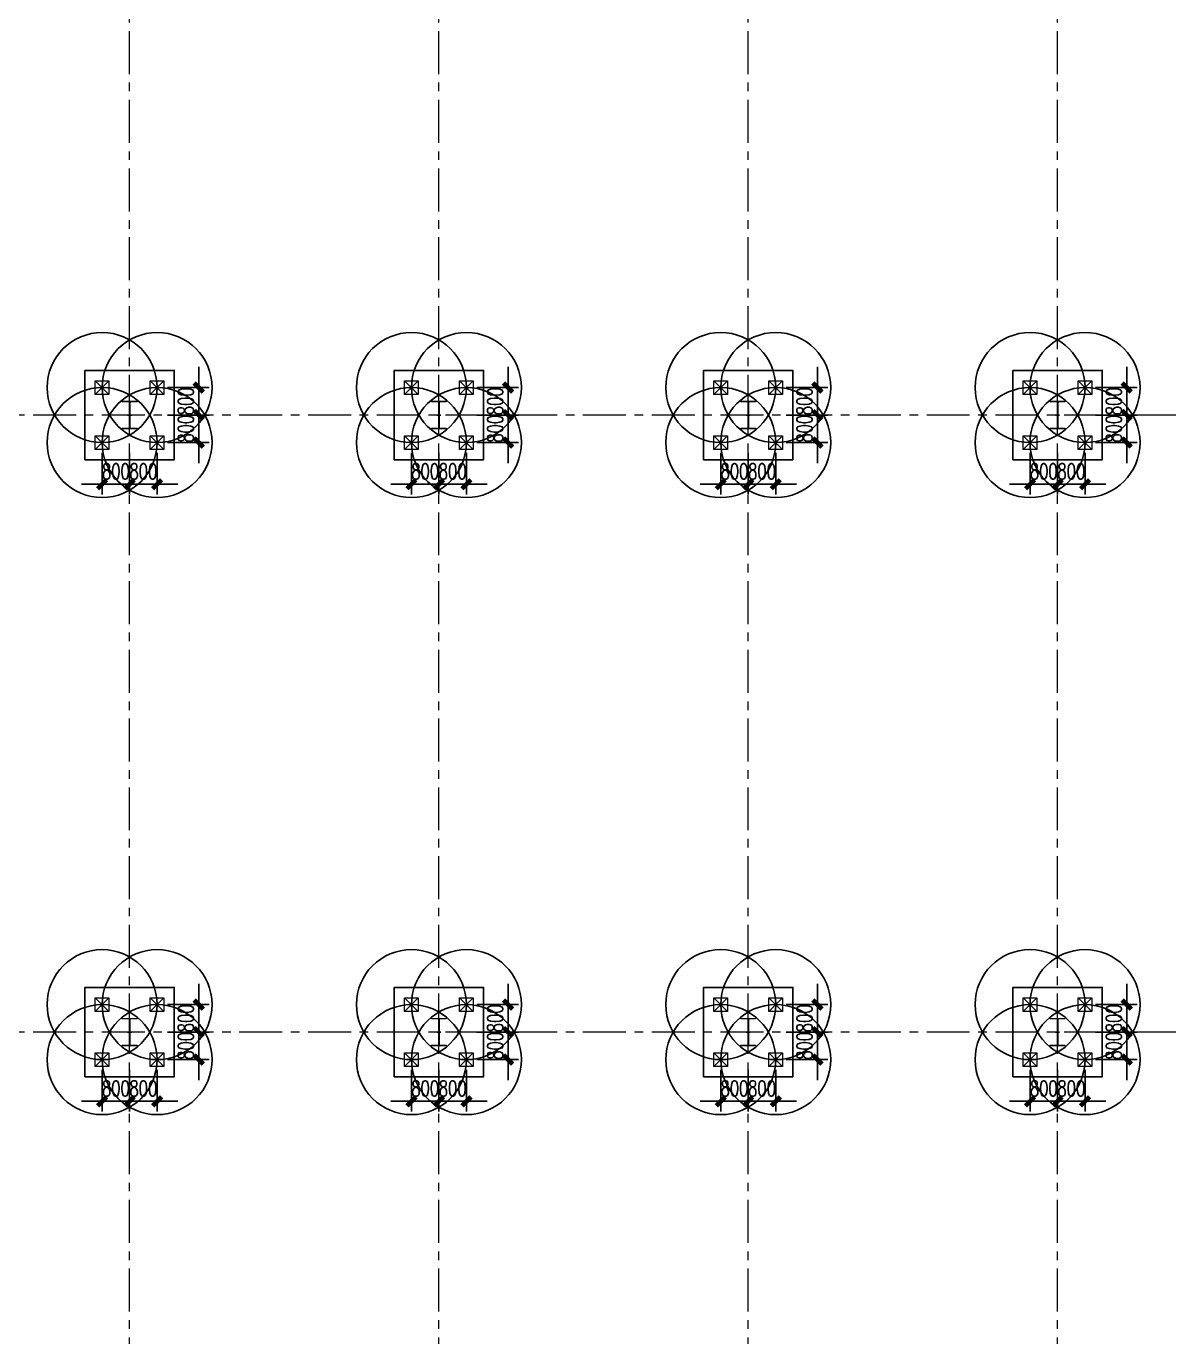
# Model space of a CAD drawing. Extents: x -1201378 to 2367219, y -619313 to 244905.
# Drawn here: x -803767 to -770463, y -246160 to -208038 of the extents above; entities that cross this region are included whole.
import ezdxf

# ---------------------------------------------------------------- set-up
doc = ezdxf.new("R2010")
doc.units = 0
doc.header["$LTSCALE"] = 1000
doc.linetypes.add('CENTER', pattern=[2, 1.25, -0.25, 0.25, -0.25])
doc.layers.get('0').update_dxf_attribs({"linetype": 'CONTINUOUS'})
doc.layers.get('Defpoints').update_dxf_attribs({"linetype": 'CONTINUOUS'})
for name, color, linetype in [('A-WINDOW', 140, 'CONTINUOUS'), ('S-DIMZ', 115, 'CONTINUOUS'), ('S-DOTE1', 140, 'CENTER'), ('S-HATCH1-W', 252, 'CONTINUOUS')]:
    doc.layers.add(name, color=color, linetype=linetype)
for name, color, linetype, lineweight in [('S-axis', 111, 'CONTINUOUS', 0), ('S-col', 2, 'CONTINUOUS', 0), ('S-dote', 5, 'CENTER', 0), ('S-zhuang', 1, 'CONTINUOUS', 0)]:
    doc.layers.add(name, color=color, linetype=linetype, lineweight=lineweight)
doc.styles.add('SS1', font='tj-romans1.shx', dxfattribs={"width": 0.7, "bigfont": 'tj-hztxt1.shx'})
doc.dimstyles.new('S-150-ARCHI', dxfattribs={"dimscale": 150, "dimtxt": 3, "dimasz": 2, "dimexe": 2, "dimexo": 2, "dimgap": 1, "dimtad": 1, "dimdec": 0, "dimzin": 0, "dimdsep": 46, "dimtxsty": 'SS1', "dimblk1": 'TT', "dimblk2": 'TT', "dimsah": 1, "dimcen": 1, "dimclrd": 256, "dimclre": 256, "dimclrt": 256, "dimadec": 0, "dimazin": 0, "dimtfac": 1, "dimtdec": 0, "dimtix": 1, "dimtmove": 2, "dimatfit": 0, "dimldrblk": 'TT', "dimfxl": 2, "dimtolj": 1, "dimtzin": 0, "dimarcsym": 0})

# ---------------------------------------------------------------- blocks, each defined once
blk = doc.blocks.new('w42343243')
at = {"layer": 'S-col'}
blk.add_lwpolyline([(-165069, 621020), (-164639, 621020), (-164639, 621002), (-164848, 621002), (-164848, 620238), (-164639, 620238), (-164639, 620220), (-165069, 620220), (-165069, 620238), (-164860, 620238), (-164860, 621002), (-165069, 621002)], close=True, dxfattribs=at)
blk = doc.blocks.new('42343')
at = {"layer": 'A-WINDOW'}
for p in [(-81000, -35800), (-72000, -35800), (-63000, -35800), (-54000, -35800), (-81000, -53750), (-72000, -53750), (-63000, -53750), (-54000, -53750)]:
    blk.add_blockref('w42343243', p, dxfattribs=at)
blk = doc.blocks.new('3#轴网')
at = {"layer": 'S-dote'}
for p, q in [((-200758.5, -363428.2), (-200758.5, -277944.2)), ((-191758.5, -363428.2), (-191758.5, -277944.2)), ((-182758.5, -363428.2), (-182758.5, -277944.2)), ((-173758.5, -363428.2), (-173758.5, -277944.2)), ((-78316.2, -319348.2), (-273210.6, -319348.2)), ((-78316.2, -337298.2), (-273210.6, -337298.2))]:
    blk.add_line(p, q, dxfattribs=at)
blk = doc.blocks.new('S-ZHUANG-400')
at = {"layer": 'S-zhuang'}
for p, q in [((200, -200), (-200, 200)), ((-200, -200), (200, 200))]:
    blk.add_line(p, q, dxfattribs=at)
blk.add_lwpolyline([(-200, 200), (200, 200), (200, -200), (-200, -200)], close=True, dxfattribs=at)
blk = doc.blocks.new('CT4')
at = {"layer": 'Defpoints'}
for centre in [(-100831, -168442), (-99231, -168442), (-100831, -170042), (-99231, -170042)]:
    blk.add_circle(centre, 1600, dxfattribs=at)
at = {"layer": 'S-DOTE1', "ltscale": 0.25}
for p, q in [((-99971, -169242), (-100091, -169242)), ((-100031, -169182), (-100031, -169302))]:
    blk.add_line(p, q, dxfattribs=at)
at = {"layer": 'S-HATCH1-W'}
blk.add_lwpolyline([(-101331, -170542), (-101331, -167942), (-98731, -167942), (-98731, -170542)], close=True, dxfattribs=at)
at = {"layer": 'S-zhuang', "rotation": 90.00000000000001}
for p in [(-100831, -168442), (-99231, -168442), (-100831, -170042), (-99231, -170042)]:
    blk.add_blockref('S-ZHUANG-400', p, dxfattribs=at)
blk = doc.blocks.new('TT')
blk.add_line((-0.97, 0), (0.97, 0))
at = {"const_width": 0.45}
blk.add_lwpolyline([(-0.44, -0.44), (0.44, 0.44)], dxfattribs=at)
blk = doc.blocks.new('*D610')
at = {"layer": 'Defpoints', "color": 0, "transparency": 16777216}
for p in [(-801558, -238098), (-800758, -238098), (-800758, -239311)]:
    blk.add_point(p, dxfattribs=at)
at = {"layer": 'S-DIMZ', "lineweight": -2, "transparency": 16777216}
for p, q in [((-801558, -238398), (-801558, -239611)), ((-800758, -238398), (-800758, -239611)), ((-801858, -239311), (-802158, -239311)), ((-801558, -239311), (-800758, -239311)), ((-800458, -239311), (-800158, -239311))]:
    blk.add_line(p, q, dxfattribs=at)
at = {"layer": 'S-DIMZ', "lineweight": -2, "transparency": 16777216, "xscale": 300, "yscale": 300, "zscale": 300}
blk.add_blockref('TT', (-801558, -239311), dxfattribs=at)
at = {"layer": 'S-DIMZ', "lineweight": -2, "transparency": 16777216, "xscale": 300, "yscale": 300, "zscale": 300, "rotation": 180}
blk.add_blockref('TT', (-800758, -239311), dxfattribs=at)
at = {"layer": 'S-DIMZ', "transparency": 16777216, "insert": (-801158, -238936), "char_height": 450, "attachment_point": 5, "style": 'SS1'}
blk.add_mtext('\\A1;800', dxfattribs=at)
blk = doc.blocks.new('*D611')
at = {"layer": 'Defpoints', "color": 0, "transparency": 16777216}
for p in [(-800758, -238098), (-799958, -238098), (-799958, -239311)]:
    blk.add_point(p, dxfattribs=at)
at = {"layer": 'S-DIMZ', "lineweight": -2, "transparency": 16777216}
for p, q in [((-800758, -238398), (-800758, -239611)), ((-799958, -238398), (-799958, -239611)), ((-801058, -239311), (-801358, -239311)), ((-800758, -239311), (-799958, -239311)), ((-799658, -239311), (-799358, -239311))]:
    blk.add_line(p, q, dxfattribs=at)
at = {"layer": 'S-DIMZ', "lineweight": -2, "transparency": 16777216, "xscale": 300, "yscale": 300, "zscale": 300}
blk.add_blockref('TT', (-800758, -239311), dxfattribs=at)
at = {"layer": 'S-DIMZ', "lineweight": -2, "transparency": 16777216, "xscale": 300, "yscale": 300, "zscale": 300, "rotation": 180}
blk.add_blockref('TT', (-799958, -239311), dxfattribs=at)
at = {"layer": 'S-DIMZ', "transparency": 16777216, "insert": (-800358, -238936), "char_height": 450, "attachment_point": 5, "style": 'SS1'}
blk.add_mtext('\\A1;800', dxfattribs=at)
blk = doc.blocks.new('*D612')
at = {"layer": 'Defpoints', "color": 0, "transparency": 16777216}
for p in [(-799958, -236498), (-799958, -237298), (-798746, -237298)]:
    blk.add_point(p, dxfattribs=at)
at = {"layer": 'S-DIMZ', "lineweight": -2, "transparency": 16777216}
for p, q in [((-798746, -236198), (-798746, -235898)), ((-799658, -236498), (-798446, -236498)), ((-798746, -236498), (-798746, -237298)), ((-799658, -237298), (-798446, -237298)), ((-798746, -237598), (-798746, -237898))]:
    blk.add_line(p, q, dxfattribs=at)
at = {"layer": 'S-DIMZ', "lineweight": -2, "transparency": 16777216, "xscale": 300, "yscale": 300, "zscale": 300}
for p, rotation in [((-798746, -236498), 270), ((-798746, -237298), 90)]:
    blk.add_blockref('TT', p, dxfattribs=dict(at, rotation=rotation))
at = {"layer": 'S-DIMZ', "transparency": 16777216, "insert": (-799121, -236898), "char_height": 450, "attachment_point": 5, "rotation": 90, "style": 'SS1'}
blk.add_mtext('\\A1;800', dxfattribs=at)
blk = doc.blocks.new('*D613')
at = {"layer": 'Defpoints', "color": 0, "transparency": 16777216}
for p in [(-799958, -237298), (-799958, -238098), (-798746, -238098)]:
    blk.add_point(p, dxfattribs=at)
at = {"layer": 'S-DIMZ', "lineweight": -2, "transparency": 16777216}
for p, q in [((-798746, -236998), (-798746, -236698)), ((-799658, -237298), (-798446, -237298)), ((-798746, -237298), (-798746, -238098)), ((-799658, -238098), (-798446, -238098)), ((-798746, -238398), (-798746, -238698))]:
    blk.add_line(p, q, dxfattribs=at)
at = {"layer": 'S-DIMZ', "lineweight": -2, "transparency": 16777216, "xscale": 300, "yscale": 300, "zscale": 300}
for p, rotation in [((-798746, -237298), 270), ((-798746, -238098), 90)]:
    blk.add_blockref('TT', p, dxfattribs=dict(at, rotation=rotation))
at = {"layer": 'S-DIMZ', "transparency": 16777216, "insert": (-799121, -237698), "char_height": 450, "attachment_point": 5, "rotation": 90, "style": 'SS1'}
blk.add_mtext('\\A1;800', dxfattribs=at)
blk = doc.blocks.new('*D602')
at = {"layer": 'Defpoints', "color": 0, "transparency": 16777216}
for p in [(-801558, -220148), (-800758, -220148), (-800758, -221361)]:
    blk.add_point(p, dxfattribs=at)
at = {"layer": 'S-DIMZ', "lineweight": -2, "transparency": 16777216}
for p, q in [((-801558, -220448), (-801558, -221661)), ((-800758, -220448), (-800758, -221661)), ((-801858, -221361), (-802158, -221361)), ((-801558, -221361), (-800758, -221361)), ((-800458, -221361), (-800158, -221361))]:
    blk.add_line(p, q, dxfattribs=at)
at = {"layer": 'S-DIMZ', "lineweight": -2, "transparency": 16777216, "xscale": 300, "yscale": 300, "zscale": 300}
blk.add_blockref('TT', (-801558, -221361), dxfattribs=at)
at = {"layer": 'S-DIMZ', "lineweight": -2, "transparency": 16777216, "xscale": 300, "yscale": 300, "zscale": 300, "rotation": 180}
blk.add_blockref('TT', (-800758, -221361), dxfattribs=at)
at = {"layer": 'S-DIMZ', "transparency": 16777216, "insert": (-801158, -220986), "char_height": 450, "attachment_point": 5, "style": 'SS1'}
blk.add_mtext('\\A1;800', dxfattribs=at)
blk = doc.blocks.new('*D603')
at = {"layer": 'Defpoints', "color": 0, "transparency": 16777216}
for p in [(-800758, -220148), (-799958, -220148), (-799958, -221361)]:
    blk.add_point(p, dxfattribs=at)
at = {"layer": 'S-DIMZ', "lineweight": -2, "transparency": 16777216}
for p, q in [((-800758, -220448), (-800758, -221661)), ((-799958, -220448), (-799958, -221661)), ((-801058, -221361), (-801358, -221361)), ((-800758, -221361), (-799958, -221361)), ((-799658, -221361), (-799358, -221361))]:
    blk.add_line(p, q, dxfattribs=at)
at = {"layer": 'S-DIMZ', "lineweight": -2, "transparency": 16777216, "xscale": 300, "yscale": 300, "zscale": 300}
blk.add_blockref('TT', (-800758, -221361), dxfattribs=at)
at = {"layer": 'S-DIMZ', "lineweight": -2, "transparency": 16777216, "xscale": 300, "yscale": 300, "zscale": 300, "rotation": 180}
blk.add_blockref('TT', (-799958, -221361), dxfattribs=at)
at = {"layer": 'S-DIMZ', "transparency": 16777216, "insert": (-800358, -220986), "char_height": 450, "attachment_point": 5, "style": 'SS1'}
blk.add_mtext('\\A1;800', dxfattribs=at)
blk = doc.blocks.new('*D604')
at = {"layer": 'Defpoints', "color": 0, "transparency": 16777216}
for p in [(-799958, -218548), (-799958, -219348), (-798746, -219348)]:
    blk.add_point(p, dxfattribs=at)
at = {"layer": 'S-DIMZ', "lineweight": -2, "transparency": 16777216}
for p, q in [((-798746, -218248), (-798746, -217948)), ((-799658, -218548), (-798446, -218548)), ((-798746, -218548), (-798746, -219348)), ((-799658, -219348), (-798446, -219348)), ((-798746, -219648), (-798746, -219948))]:
    blk.add_line(p, q, dxfattribs=at)
at = {"layer": 'S-DIMZ', "lineweight": -2, "transparency": 16777216, "xscale": 300, "yscale": 300, "zscale": 300}
for p, rotation in [((-798746, -218548), 270), ((-798746, -219348), 90)]:
    blk.add_blockref('TT', p, dxfattribs=dict(at, rotation=rotation))
at = {"layer": 'S-DIMZ', "transparency": 16777216, "insert": (-799121, -218948), "char_height": 450, "attachment_point": 5, "rotation": 90, "style": 'SS1'}
blk.add_mtext('\\A1;800', dxfattribs=at)
blk = doc.blocks.new('*D605')
at = {"layer": 'Defpoints', "color": 0, "transparency": 16777216}
for p in [(-799958, -219348), (-799958, -220148), (-798746, -220148)]:
    blk.add_point(p, dxfattribs=at)
at = {"layer": 'S-DIMZ', "lineweight": -2, "transparency": 16777216}
for p, q in [((-798746, -219048), (-798746, -218748)), ((-799658, -219348), (-798446, -219348)), ((-798746, -219348), (-798746, -220148)), ((-799658, -220148), (-798446, -220148)), ((-798746, -220448), (-798746, -220748))]:
    blk.add_line(p, q, dxfattribs=at)
at = {"layer": 'S-DIMZ', "lineweight": -2, "transparency": 16777216, "xscale": 300, "yscale": 300, "zscale": 300}
for p, rotation in [((-798746, -219348), 270), ((-798746, -220148), 90)]:
    blk.add_blockref('TT', p, dxfattribs=dict(at, rotation=rotation))
at = {"layer": 'S-DIMZ', "transparency": 16777216, "insert": (-799121, -219748), "char_height": 450, "attachment_point": 5, "rotation": 90, "style": 'SS1'}
blk.add_mtext('\\A1;800', dxfattribs=at)
blk = doc.blocks.new('*D626')
at = {"layer": 'Defpoints', "color": 0, "transparency": 16777216}
for p in [(-792558, -238098), (-791758, -238098), (-791758, -239311)]:
    blk.add_point(p, dxfattribs=at)
at = {"layer": 'S-DIMZ', "lineweight": -2, "transparency": 16777216}
for p, q in [((-792558, -238398), (-792558, -239611)), ((-791758, -238398), (-791758, -239611)), ((-792858, -239311), (-793158, -239311)), ((-792558, -239311), (-791758, -239311)), ((-791458, -239311), (-791158, -239311))]:
    blk.add_line(p, q, dxfattribs=at)
at = {"layer": 'S-DIMZ', "lineweight": -2, "transparency": 16777216, "xscale": 300, "yscale": 300, "zscale": 300}
blk.add_blockref('TT', (-792558, -239311), dxfattribs=at)
at = {"layer": 'S-DIMZ', "lineweight": -2, "transparency": 16777216, "xscale": 300, "yscale": 300, "zscale": 300, "rotation": 180}
blk.add_blockref('TT', (-791758, -239311), dxfattribs=at)
at = {"layer": 'S-DIMZ', "transparency": 16777216, "insert": (-792158, -238936), "char_height": 450, "attachment_point": 5, "style": 'SS1'}
blk.add_mtext('\\A1;800', dxfattribs=at)
blk = doc.blocks.new('*D627')
at = {"layer": 'Defpoints', "color": 0, "transparency": 16777216}
for p in [(-791758, -238098), (-790958, -238098), (-790958, -239311)]:
    blk.add_point(p, dxfattribs=at)
at = {"layer": 'S-DIMZ', "lineweight": -2, "transparency": 16777216}
for p, q in [((-791758, -238398), (-791758, -239611)), ((-790958, -238398), (-790958, -239611)), ((-792058, -239311), (-792358, -239311)), ((-791758, -239311), (-790958, -239311)), ((-790658, -239311), (-790358, -239311))]:
    blk.add_line(p, q, dxfattribs=at)
at = {"layer": 'S-DIMZ', "lineweight": -2, "transparency": 16777216, "xscale": 300, "yscale": 300, "zscale": 300}
blk.add_blockref('TT', (-791758, -239311), dxfattribs=at)
at = {"layer": 'S-DIMZ', "lineweight": -2, "transparency": 16777216, "xscale": 300, "yscale": 300, "zscale": 300, "rotation": 180}
blk.add_blockref('TT', (-790958, -239311), dxfattribs=at)
at = {"layer": 'S-DIMZ', "transparency": 16777216, "insert": (-791358, -238936), "char_height": 450, "attachment_point": 5, "style": 'SS1'}
blk.add_mtext('\\A1;800', dxfattribs=at)
blk = doc.blocks.new('*D628')
at = {"layer": 'Defpoints', "color": 0, "transparency": 16777216}
for p in [(-790958, -236498), (-790958, -237298), (-789746, -237298)]:
    blk.add_point(p, dxfattribs=at)
at = {"layer": 'S-DIMZ', "lineweight": -2, "transparency": 16777216}
for p, q in [((-789746, -236198), (-789746, -235898)), ((-790658, -236498), (-789446, -236498)), ((-789746, -236498), (-789746, -237298)), ((-790658, -237298), (-789446, -237298)), ((-789746, -237598), (-789746, -237898))]:
    blk.add_line(p, q, dxfattribs=at)
at = {"layer": 'S-DIMZ', "lineweight": -2, "transparency": 16777216, "xscale": 300, "yscale": 300, "zscale": 300}
for p, rotation in [((-789746, -236498), 270), ((-789746, -237298), 90)]:
    blk.add_blockref('TT', p, dxfattribs=dict(at, rotation=rotation))
at = {"layer": 'S-DIMZ', "transparency": 16777216, "insert": (-790121, -236898), "char_height": 450, "attachment_point": 5, "rotation": 90, "style": 'SS1'}
blk.add_mtext('\\A1;800', dxfattribs=at)
blk = doc.blocks.new('*D629')
at = {"layer": 'Defpoints', "color": 0, "transparency": 16777216}
for p in [(-790958, -237298), (-790958, -238098), (-789746, -238098)]:
    blk.add_point(p, dxfattribs=at)
at = {"layer": 'S-DIMZ', "lineweight": -2, "transparency": 16777216}
for p, q in [((-789746, -236998), (-789746, -236698)), ((-790658, -237298), (-789446, -237298)), ((-789746, -237298), (-789746, -238098)), ((-790658, -238098), (-789446, -238098)), ((-789746, -238398), (-789746, -238698))]:
    blk.add_line(p, q, dxfattribs=at)
at = {"layer": 'S-DIMZ', "lineweight": -2, "transparency": 16777216, "xscale": 300, "yscale": 300, "zscale": 300}
for p, rotation in [((-789746, -237298), 270), ((-789746, -238098), 90)]:
    blk.add_blockref('TT', p, dxfattribs=dict(at, rotation=rotation))
at = {"layer": 'S-DIMZ', "transparency": 16777216, "insert": (-790121, -237698), "char_height": 450, "attachment_point": 5, "rotation": 90, "style": 'SS1'}
blk.add_mtext('\\A1;800', dxfattribs=at)
blk = doc.blocks.new('*D618')
at = {"layer": 'Defpoints', "color": 0, "transparency": 16777216}
for p in [(-792558, -220148), (-791758, -220148), (-791758, -221361)]:
    blk.add_point(p, dxfattribs=at)
at = {"layer": 'S-DIMZ', "lineweight": -2, "transparency": 16777216}
for p, q in [((-792558, -220448), (-792558, -221661)), ((-791758, -220448), (-791758, -221661)), ((-792858, -221361), (-793158, -221361)), ((-792558, -221361), (-791758, -221361)), ((-791458, -221361), (-791158, -221361))]:
    blk.add_line(p, q, dxfattribs=at)
at = {"layer": 'S-DIMZ', "lineweight": -2, "transparency": 16777216, "xscale": 300, "yscale": 300, "zscale": 300}
blk.add_blockref('TT', (-792558, -221361), dxfattribs=at)
at = {"layer": 'S-DIMZ', "lineweight": -2, "transparency": 16777216, "xscale": 300, "yscale": 300, "zscale": 300, "rotation": 180}
blk.add_blockref('TT', (-791758, -221361), dxfattribs=at)
at = {"layer": 'S-DIMZ', "transparency": 16777216, "insert": (-792158, -220986), "char_height": 450, "attachment_point": 5, "style": 'SS1'}
blk.add_mtext('\\A1;800', dxfattribs=at)
blk = doc.blocks.new('*D619')
at = {"layer": 'Defpoints', "color": 0, "transparency": 16777216}
for p in [(-791758, -220148), (-790958, -220148), (-790958, -221361)]:
    blk.add_point(p, dxfattribs=at)
at = {"layer": 'S-DIMZ', "lineweight": -2, "transparency": 16777216}
for p, q in [((-791758, -220448), (-791758, -221661)), ((-790958, -220448), (-790958, -221661)), ((-792058, -221361), (-792358, -221361)), ((-791758, -221361), (-790958, -221361)), ((-790658, -221361), (-790358, -221361))]:
    blk.add_line(p, q, dxfattribs=at)
at = {"layer": 'S-DIMZ', "lineweight": -2, "transparency": 16777216, "xscale": 300, "yscale": 300, "zscale": 300}
blk.add_blockref('TT', (-791758, -221361), dxfattribs=at)
at = {"layer": 'S-DIMZ', "lineweight": -2, "transparency": 16777216, "xscale": 300, "yscale": 300, "zscale": 300, "rotation": 180}
blk.add_blockref('TT', (-790958, -221361), dxfattribs=at)
at = {"layer": 'S-DIMZ', "transparency": 16777216, "insert": (-791358, -220986), "char_height": 450, "attachment_point": 5, "style": 'SS1'}
blk.add_mtext('\\A1;800', dxfattribs=at)
blk = doc.blocks.new('*D620')
at = {"layer": 'Defpoints', "color": 0, "transparency": 16777216}
for p in [(-790958, -218548), (-790958, -219348), (-789746, -219348)]:
    blk.add_point(p, dxfattribs=at)
at = {"layer": 'S-DIMZ', "lineweight": -2, "transparency": 16777216}
for p, q in [((-789746, -218248), (-789746, -217948)), ((-790658, -218548), (-789446, -218548)), ((-789746, -218548), (-789746, -219348)), ((-790658, -219348), (-789446, -219348)), ((-789746, -219648), (-789746, -219948))]:
    blk.add_line(p, q, dxfattribs=at)
at = {"layer": 'S-DIMZ', "lineweight": -2, "transparency": 16777216, "xscale": 300, "yscale": 300, "zscale": 300}
for p, rotation in [((-789746, -218548), 270), ((-789746, -219348), 90)]:
    blk.add_blockref('TT', p, dxfattribs=dict(at, rotation=rotation))
at = {"layer": 'S-DIMZ', "transparency": 16777216, "insert": (-790121, -218948), "char_height": 450, "attachment_point": 5, "rotation": 90, "style": 'SS1'}
blk.add_mtext('\\A1;800', dxfattribs=at)
blk = doc.blocks.new('*D621')
at = {"layer": 'Defpoints', "color": 0, "transparency": 16777216}
for p in [(-790958, -219348), (-790958, -220148), (-789746, -220148)]:
    blk.add_point(p, dxfattribs=at)
at = {"layer": 'S-DIMZ', "lineweight": -2, "transparency": 16777216}
for p, q in [((-789746, -219048), (-789746, -218748)), ((-790658, -219348), (-789446, -219348)), ((-789746, -219348), (-789746, -220148)), ((-790658, -220148), (-789446, -220148)), ((-789746, -220448), (-789746, -220748))]:
    blk.add_line(p, q, dxfattribs=at)
at = {"layer": 'S-DIMZ', "lineweight": -2, "transparency": 16777216, "xscale": 300, "yscale": 300, "zscale": 300}
for p, rotation in [((-789746, -219348), 270), ((-789746, -220148), 90)]:
    blk.add_blockref('TT', p, dxfattribs=dict(at, rotation=rotation))
at = {"layer": 'S-DIMZ', "transparency": 16777216, "insert": (-790121, -219748), "char_height": 450, "attachment_point": 5, "rotation": 90, "style": 'SS1'}
blk.add_mtext('\\A1;800', dxfattribs=at)
blk = doc.blocks.new('*D642')
at = {"layer": 'Defpoints', "color": 0, "transparency": 16777216}
for p in [(-783558, -238098), (-782758, -238098), (-782758, -239311)]:
    blk.add_point(p, dxfattribs=at)
at = {"layer": 'S-DIMZ', "lineweight": -2, "transparency": 16777216}
for p, q in [((-783558, -238398), (-783558, -239611)), ((-782758, -238398), (-782758, -239611)), ((-783858, -239311), (-784158, -239311)), ((-783558, -239311), (-782758, -239311)), ((-782458, -239311), (-782158, -239311))]:
    blk.add_line(p, q, dxfattribs=at)
at = {"layer": 'S-DIMZ', "lineweight": -2, "transparency": 16777216, "xscale": 300, "yscale": 300, "zscale": 300}
blk.add_blockref('TT', (-783558, -239311), dxfattribs=at)
at = {"layer": 'S-DIMZ', "lineweight": -2, "transparency": 16777216, "xscale": 300, "yscale": 300, "zscale": 300, "rotation": 180}
blk.add_blockref('TT', (-782758, -239311), dxfattribs=at)
at = {"layer": 'S-DIMZ', "transparency": 16777216, "insert": (-783158, -238936), "char_height": 450, "attachment_point": 5, "style": 'SS1'}
blk.add_mtext('\\A1;800', dxfattribs=at)
blk = doc.blocks.new('*D643')
at = {"layer": 'Defpoints', "color": 0, "transparency": 16777216}
for p in [(-782758, -238098), (-781958, -238098), (-781958, -239311)]:
    blk.add_point(p, dxfattribs=at)
at = {"layer": 'S-DIMZ', "lineweight": -2, "transparency": 16777216}
for p, q in [((-782758, -238398), (-782758, -239611)), ((-781958, -238398), (-781958, -239611)), ((-783058, -239311), (-783358, -239311)), ((-782758, -239311), (-781958, -239311)), ((-781658, -239311), (-781358, -239311))]:
    blk.add_line(p, q, dxfattribs=at)
at = {"layer": 'S-DIMZ', "lineweight": -2, "transparency": 16777216, "xscale": 300, "yscale": 300, "zscale": 300}
blk.add_blockref('TT', (-782758, -239311), dxfattribs=at)
at = {"layer": 'S-DIMZ', "lineweight": -2, "transparency": 16777216, "xscale": 300, "yscale": 300, "zscale": 300, "rotation": 180}
blk.add_blockref('TT', (-781958, -239311), dxfattribs=at)
at = {"layer": 'S-DIMZ', "transparency": 16777216, "insert": (-782358, -238936), "char_height": 450, "attachment_point": 5, "style": 'SS1'}
blk.add_mtext('\\A1;800', dxfattribs=at)
blk = doc.blocks.new('*D644')
at = {"layer": 'Defpoints', "color": 0, "transparency": 16777216}
for p in [(-781958, -236498), (-781958, -237298), (-780746, -237298)]:
    blk.add_point(p, dxfattribs=at)
at = {"layer": 'S-DIMZ', "lineweight": -2, "transparency": 16777216}
for p, q in [((-780746, -236198), (-780746, -235898)), ((-781658, -236498), (-780446, -236498)), ((-780746, -236498), (-780746, -237298)), ((-781658, -237298), (-780446, -237298)), ((-780746, -237598), (-780746, -237898))]:
    blk.add_line(p, q, dxfattribs=at)
at = {"layer": 'S-DIMZ', "lineweight": -2, "transparency": 16777216, "xscale": 300, "yscale": 300, "zscale": 300}
for p, rotation in [((-780746, -236498), 270), ((-780746, -237298), 90)]:
    blk.add_blockref('TT', p, dxfattribs=dict(at, rotation=rotation))
at = {"layer": 'S-DIMZ', "transparency": 16777216, "insert": (-781121, -236898), "char_height": 450, "attachment_point": 5, "rotation": 90, "style": 'SS1'}
blk.add_mtext('\\A1;800', dxfattribs=at)
blk = doc.blocks.new('*D645')
at = {"layer": 'Defpoints', "color": 0, "transparency": 16777216}
for p in [(-781958, -237298), (-781958, -238098), (-780746, -238098)]:
    blk.add_point(p, dxfattribs=at)
at = {"layer": 'S-DIMZ', "lineweight": -2, "transparency": 16777216}
for p, q in [((-780746, -236998), (-780746, -236698)), ((-781658, -237298), (-780446, -237298)), ((-780746, -237298), (-780746, -238098)), ((-781658, -238098), (-780446, -238098)), ((-780746, -238398), (-780746, -238698))]:
    blk.add_line(p, q, dxfattribs=at)
at = {"layer": 'S-DIMZ', "lineweight": -2, "transparency": 16777216, "xscale": 300, "yscale": 300, "zscale": 300}
for p, rotation in [((-780746, -237298), 270), ((-780746, -238098), 90)]:
    blk.add_blockref('TT', p, dxfattribs=dict(at, rotation=rotation))
at = {"layer": 'S-DIMZ', "transparency": 16777216, "insert": (-781121, -237698), "char_height": 450, "attachment_point": 5, "rotation": 90, "style": 'SS1'}
blk.add_mtext('\\A1;800', dxfattribs=at)
blk = doc.blocks.new('*D634')
at = {"layer": 'Defpoints', "color": 0, "transparency": 16777216}
for p in [(-783558, -220148), (-782758, -220148), (-782758, -221361)]:
    blk.add_point(p, dxfattribs=at)
at = {"layer": 'S-DIMZ', "lineweight": -2, "transparency": 16777216}
for p, q in [((-783558, -220448), (-783558, -221661)), ((-782758, -220448), (-782758, -221661)), ((-783858, -221361), (-784158, -221361)), ((-783558, -221361), (-782758, -221361)), ((-782458, -221361), (-782158, -221361))]:
    blk.add_line(p, q, dxfattribs=at)
at = {"layer": 'S-DIMZ', "lineweight": -2, "transparency": 16777216, "xscale": 300, "yscale": 300, "zscale": 300}
blk.add_blockref('TT', (-783558, -221361), dxfattribs=at)
at = {"layer": 'S-DIMZ', "lineweight": -2, "transparency": 16777216, "xscale": 300, "yscale": 300, "zscale": 300, "rotation": 180}
blk.add_blockref('TT', (-782758, -221361), dxfattribs=at)
at = {"layer": 'S-DIMZ', "transparency": 16777216, "insert": (-783158, -220986), "char_height": 450, "attachment_point": 5, "style": 'SS1'}
blk.add_mtext('\\A1;800', dxfattribs=at)
blk = doc.blocks.new('*D635')
at = {"layer": 'Defpoints', "color": 0, "transparency": 16777216}
for p in [(-782758, -220148), (-781958, -220148), (-781958, -221361)]:
    blk.add_point(p, dxfattribs=at)
at = {"layer": 'S-DIMZ', "lineweight": -2, "transparency": 16777216}
for p, q in [((-782758, -220448), (-782758, -221661)), ((-781958, -220448), (-781958, -221661)), ((-783058, -221361), (-783358, -221361)), ((-782758, -221361), (-781958, -221361)), ((-781658, -221361), (-781358, -221361))]:
    blk.add_line(p, q, dxfattribs=at)
at = {"layer": 'S-DIMZ', "lineweight": -2, "transparency": 16777216, "xscale": 300, "yscale": 300, "zscale": 300}
blk.add_blockref('TT', (-782758, -221361), dxfattribs=at)
at = {"layer": 'S-DIMZ', "lineweight": -2, "transparency": 16777216, "xscale": 300, "yscale": 300, "zscale": 300, "rotation": 180}
blk.add_blockref('TT', (-781958, -221361), dxfattribs=at)
at = {"layer": 'S-DIMZ', "transparency": 16777216, "insert": (-782358, -220986), "char_height": 450, "attachment_point": 5, "style": 'SS1'}
blk.add_mtext('\\A1;800', dxfattribs=at)
blk = doc.blocks.new('*D636')
at = {"layer": 'Defpoints', "color": 0, "transparency": 16777216}
for p in [(-781958, -218548), (-781958, -219348), (-780746, -219348)]:
    blk.add_point(p, dxfattribs=at)
at = {"layer": 'S-DIMZ', "lineweight": -2, "transparency": 16777216}
for p, q in [((-780746, -218248), (-780746, -217948)), ((-781658, -218548), (-780446, -218548)), ((-780746, -218548), (-780746, -219348)), ((-781658, -219348), (-780446, -219348)), ((-780746, -219648), (-780746, -219948))]:
    blk.add_line(p, q, dxfattribs=at)
at = {"layer": 'S-DIMZ', "lineweight": -2, "transparency": 16777216, "xscale": 300, "yscale": 300, "zscale": 300}
for p, rotation in [((-780746, -218548), 270), ((-780746, -219348), 90)]:
    blk.add_blockref('TT', p, dxfattribs=dict(at, rotation=rotation))
at = {"layer": 'S-DIMZ', "transparency": 16777216, "insert": (-781121, -218948), "char_height": 450, "attachment_point": 5, "rotation": 90, "style": 'SS1'}
blk.add_mtext('\\A1;800', dxfattribs=at)
blk = doc.blocks.new('*D637')
at = {"layer": 'Defpoints', "color": 0, "transparency": 16777216}
for p in [(-781958, -219348), (-781958, -220148), (-780746, -220148)]:
    blk.add_point(p, dxfattribs=at)
at = {"layer": 'S-DIMZ', "lineweight": -2, "transparency": 16777216}
for p, q in [((-780746, -219048), (-780746, -218748)), ((-781658, -219348), (-780446, -219348)), ((-780746, -219348), (-780746, -220148)), ((-781658, -220148), (-780446, -220148)), ((-780746, -220448), (-780746, -220748))]:
    blk.add_line(p, q, dxfattribs=at)
at = {"layer": 'S-DIMZ', "lineweight": -2, "transparency": 16777216, "xscale": 300, "yscale": 300, "zscale": 300}
for p, rotation in [((-780746, -219348), 270), ((-780746, -220148), 90)]:
    blk.add_blockref('TT', p, dxfattribs=dict(at, rotation=rotation))
at = {"layer": 'S-DIMZ', "transparency": 16777216, "insert": (-781121, -219748), "char_height": 450, "attachment_point": 5, "rotation": 90, "style": 'SS1'}
blk.add_mtext('\\A1;800', dxfattribs=at)
blk = doc.blocks.new('*D658')
at = {"layer": 'Defpoints', "color": 0, "transparency": 16777216}
for p in [(-774558, -238098), (-773758, -238098), (-773758, -239311)]:
    blk.add_point(p, dxfattribs=at)
at = {"layer": 'S-DIMZ', "lineweight": -2, "transparency": 16777216}
for p, q in [((-774558, -238398), (-774558, -239611)), ((-773758, -238398), (-773758, -239611)), ((-774858, -239311), (-775158, -239311)), ((-774558, -239311), (-773758, -239311)), ((-773458, -239311), (-773158, -239311))]:
    blk.add_line(p, q, dxfattribs=at)
at = {"layer": 'S-DIMZ', "lineweight": -2, "transparency": 16777216, "xscale": 300, "yscale": 300, "zscale": 300}
blk.add_blockref('TT', (-774558, -239311), dxfattribs=at)
at = {"layer": 'S-DIMZ', "lineweight": -2, "transparency": 16777216, "xscale": 300, "yscale": 300, "zscale": 300, "rotation": 180}
blk.add_blockref('TT', (-773758, -239311), dxfattribs=at)
at = {"layer": 'S-DIMZ', "transparency": 16777216, "insert": (-774158, -238936), "char_height": 450, "attachment_point": 5, "style": 'SS1'}
blk.add_mtext('\\A1;800', dxfattribs=at)
blk = doc.blocks.new('*D659')
at = {"layer": 'Defpoints', "color": 0, "transparency": 16777216}
for p in [(-773758, -238098), (-772958, -238098), (-772958, -239311)]:
    blk.add_point(p, dxfattribs=at)
at = {"layer": 'S-DIMZ', "lineweight": -2, "transparency": 16777216}
for p, q in [((-773758, -238398), (-773758, -239611)), ((-772958, -238398), (-772958, -239611)), ((-774058, -239311), (-774358, -239311)), ((-773758, -239311), (-772958, -239311)), ((-772658, -239311), (-772358, -239311))]:
    blk.add_line(p, q, dxfattribs=at)
at = {"layer": 'S-DIMZ', "lineweight": -2, "transparency": 16777216, "xscale": 300, "yscale": 300, "zscale": 300}
blk.add_blockref('TT', (-773758, -239311), dxfattribs=at)
at = {"layer": 'S-DIMZ', "lineweight": -2, "transparency": 16777216, "xscale": 300, "yscale": 300, "zscale": 300, "rotation": 180}
blk.add_blockref('TT', (-772958, -239311), dxfattribs=at)
at = {"layer": 'S-DIMZ', "transparency": 16777216, "insert": (-773358, -238936), "char_height": 450, "attachment_point": 5, "style": 'SS1'}
blk.add_mtext('\\A1;800', dxfattribs=at)
blk = doc.blocks.new('*D660')
at = {"layer": 'Defpoints', "color": 0, "transparency": 16777216}
for p in [(-772958, -236498), (-772958, -237298), (-771746, -237298)]:
    blk.add_point(p, dxfattribs=at)
at = {"layer": 'S-DIMZ', "lineweight": -2, "transparency": 16777216}
for p, q in [((-771746, -236198), (-771746, -235898)), ((-772658, -236498), (-771446, -236498)), ((-771746, -236498), (-771746, -237298)), ((-772658, -237298), (-771446, -237298)), ((-771746, -237598), (-771746, -237898))]:
    blk.add_line(p, q, dxfattribs=at)
at = {"layer": 'S-DIMZ', "lineweight": -2, "transparency": 16777216, "xscale": 300, "yscale": 300, "zscale": 300}
for p, rotation in [((-771746, -236498), 270), ((-771746, -237298), 90)]:
    blk.add_blockref('TT', p, dxfattribs=dict(at, rotation=rotation))
at = {"layer": 'S-DIMZ', "transparency": 16777216, "insert": (-772121, -236898), "char_height": 450, "attachment_point": 5, "rotation": 90, "style": 'SS1'}
blk.add_mtext('\\A1;800', dxfattribs=at)
blk = doc.blocks.new('*D661')
at = {"layer": 'Defpoints', "color": 0, "transparency": 16777216}
for p in [(-772958, -237298), (-772958, -238098), (-771746, -238098)]:
    blk.add_point(p, dxfattribs=at)
at = {"layer": 'S-DIMZ', "lineweight": -2, "transparency": 16777216}
for p, q in [((-771746, -236998), (-771746, -236698)), ((-772658, -237298), (-771446, -237298)), ((-771746, -237298), (-771746, -238098)), ((-772658, -238098), (-771446, -238098)), ((-771746, -238398), (-771746, -238698))]:
    blk.add_line(p, q, dxfattribs=at)
at = {"layer": 'S-DIMZ', "lineweight": -2, "transparency": 16777216, "xscale": 300, "yscale": 300, "zscale": 300}
for p, rotation in [((-771746, -237298), 270), ((-771746, -238098), 90)]:
    blk.add_blockref('TT', p, dxfattribs=dict(at, rotation=rotation))
at = {"layer": 'S-DIMZ', "transparency": 16777216, "insert": (-772121, -237698), "char_height": 450, "attachment_point": 5, "rotation": 90, "style": 'SS1'}
blk.add_mtext('\\A1;800', dxfattribs=at)
blk = doc.blocks.new('*D650')
at = {"layer": 'Defpoints', "color": 0, "transparency": 16777216}
for p in [(-774558, -220148), (-773758, -220148), (-773758, -221361)]:
    blk.add_point(p, dxfattribs=at)
at = {"layer": 'S-DIMZ', "lineweight": -2, "transparency": 16777216}
for p, q in [((-774558, -220448), (-774558, -221661)), ((-773758, -220448), (-773758, -221661)), ((-774858, -221361), (-775158, -221361)), ((-774558, -221361), (-773758, -221361)), ((-773458, -221361), (-773158, -221361))]:
    blk.add_line(p, q, dxfattribs=at)
at = {"layer": 'S-DIMZ', "lineweight": -2, "transparency": 16777216, "xscale": 300, "yscale": 300, "zscale": 300}
blk.add_blockref('TT', (-774558, -221361), dxfattribs=at)
at = {"layer": 'S-DIMZ', "lineweight": -2, "transparency": 16777216, "xscale": 300, "yscale": 300, "zscale": 300, "rotation": 180}
blk.add_blockref('TT', (-773758, -221361), dxfattribs=at)
at = {"layer": 'S-DIMZ', "transparency": 16777216, "insert": (-774158, -220986), "char_height": 450, "attachment_point": 5, "style": 'SS1'}
blk.add_mtext('\\A1;800', dxfattribs=at)
blk = doc.blocks.new('*D651')
at = {"layer": 'Defpoints', "color": 0, "transparency": 16777216}
for p in [(-773758, -220148), (-772958, -220148), (-772958, -221361)]:
    blk.add_point(p, dxfattribs=at)
at = {"layer": 'S-DIMZ', "lineweight": -2, "transparency": 16777216}
for p, q in [((-773758, -220448), (-773758, -221661)), ((-772958, -220448), (-772958, -221661)), ((-774058, -221361), (-774358, -221361)), ((-773758, -221361), (-772958, -221361)), ((-772658, -221361), (-772358, -221361))]:
    blk.add_line(p, q, dxfattribs=at)
at = {"layer": 'S-DIMZ', "lineweight": -2, "transparency": 16777216, "xscale": 300, "yscale": 300, "zscale": 300}
blk.add_blockref('TT', (-773758, -221361), dxfattribs=at)
at = {"layer": 'S-DIMZ', "lineweight": -2, "transparency": 16777216, "xscale": 300, "yscale": 300, "zscale": 300, "rotation": 180}
blk.add_blockref('TT', (-772958, -221361), dxfattribs=at)
at = {"layer": 'S-DIMZ', "transparency": 16777216, "insert": (-773358, -220986), "char_height": 450, "attachment_point": 5, "style": 'SS1'}
blk.add_mtext('\\A1;800', dxfattribs=at)
blk = doc.blocks.new('*D652')
at = {"layer": 'Defpoints', "color": 0, "transparency": 16777216}
for p in [(-772958, -218548), (-772958, -219348), (-771746, -219348)]:
    blk.add_point(p, dxfattribs=at)
at = {"layer": 'S-DIMZ', "lineweight": -2, "transparency": 16777216}
for p, q in [((-771746, -218248), (-771746, -217948)), ((-772658, -218548), (-771446, -218548)), ((-771746, -218548), (-771746, -219348)), ((-772658, -219348), (-771446, -219348)), ((-771746, -219648), (-771746, -219948))]:
    blk.add_line(p, q, dxfattribs=at)
at = {"layer": 'S-DIMZ', "lineweight": -2, "transparency": 16777216, "xscale": 300, "yscale": 300, "zscale": 300}
for p, rotation in [((-771746, -218548), 270), ((-771746, -219348), 90)]:
    blk.add_blockref('TT', p, dxfattribs=dict(at, rotation=rotation))
at = {"layer": 'S-DIMZ', "transparency": 16777216, "insert": (-772121, -218948), "char_height": 450, "attachment_point": 5, "rotation": 90, "style": 'SS1'}
blk.add_mtext('\\A1;800', dxfattribs=at)
blk = doc.blocks.new('*D653')
at = {"layer": 'Defpoints', "color": 0, "transparency": 16777216}
for p in [(-772958, -219348), (-772958, -220148), (-771746, -220148)]:
    blk.add_point(p, dxfattribs=at)
at = {"layer": 'S-DIMZ', "lineweight": -2, "transparency": 16777216}
for p, q in [((-771746, -219048), (-771746, -218748)), ((-772658, -219348), (-771446, -219348)), ((-771746, -219348), (-771746, -220148)), ((-772658, -220148), (-771446, -220148)), ((-771746, -220448), (-771746, -220748))]:
    blk.add_line(p, q, dxfattribs=at)
at = {"layer": 'S-DIMZ', "lineweight": -2, "transparency": 16777216, "xscale": 300, "yscale": 300, "zscale": 300}
for p, rotation in [((-771746, -219348), 270), ((-771746, -220148), 90)]:
    blk.add_blockref('TT', p, dxfattribs=dict(at, rotation=rotation))
at = {"layer": 'S-DIMZ', "transparency": 16777216, "insert": (-772121, -219748), "char_height": 450, "attachment_point": 5, "rotation": 90, "style": 'SS1'}
blk.add_mtext('\\A1;800', dxfattribs=at)

msp = doc.modelspace()

# ---------------------------------------------------------------- block references
at = {"layer": 'S-axis'}
msp.add_blockref('3#轴网', (-600000, 100000), dxfattribs=at)
at = {"layer": 'S-col'}
msp.add_blockref('42343', (-554904.3, -804168.2), dxfattribs=at)
at = {"layer": 'S-zhuang'}
for p in [(-700727.3, -50106.2), (-691727.3, -50106.2), (-682727.3, -50106.2), (-673727.3, -50106.2), (-700727.3, -68056.2), (-691727.3, -68056.2), (-682727.3, -68056.2), (-673727.3, -68056.2)]:
    msp.add_blockref('CT4', p, dxfattribs=at)

# ---------------------------------------------------------------- dimensions: what is measured, and where the dimension line sits
at = {"layer": 'S-DIMZ'}
for base, p1, p2, picture, middle in [((-798746, -219348.2), (-799958.4, -218548.2), (-799958.4, -219348.2), '*D604', (-799121, -218948.2)), ((-789746, -219348.2), (-790958.4, -218548.2), (-790958.4, -219348.2), '*D620', (-790121, -218948.2)), ((-780746, -219348.2), (-781958.4, -218548.2), (-781958.4, -219348.2), '*D636', (-781121, -218948.2)), ((-771746, -219348.2), (-772958.4, -218548.2), (-772958.4, -219348.2), '*D652', (-772121, -218948.2)), ((-798746, -220148.2), (-799958.4, -219348.2), (-799958.4, -220148.2), '*D605', (-799121, -219748.2)), ((-789746, -220148.2), (-790958.4, -219348.2), (-790958.4, -220148.2), '*D621', (-790121, -219748.2)), ((-780746, -220148.2), (-781958.4, -219348.2), (-781958.4, -220148.2), '*D637', (-781121, -219748.2)), ((-771746, -220148.2), (-772958.4, -219348.2), (-772958.4, -220148.2), '*D653', (-772121, -219748.2)), ((-798746, -237298.1), (-799958.4, -236498.2), (-799958.4, -237298.1), '*D612', (-799121, -236898.2)), ((-789746, -237298.1), (-790958.4, -236498.2), (-790958.4, -237298.1), '*D628', (-790121, -236898.2)), ((-780746, -237298.1), (-781958.4, -236498.2), (-781958.4, -237298.1), '*D644', (-781121, -236898.2)), ((-771746, -237298.1), (-772958.4, -236498.2), (-772958.4, -237298.1), '*D660', (-772121, -236898.2)), ((-798746, -238098.2), (-799958.4, -237298.1), (-799958.4, -238098.2), '*D613', (-799121, -237698.2)), ((-789746, -238098.2), (-790958.4, -237298.1), (-790958.4, -238098.2), '*D629', (-790121, -237698.2)), ((-780746, -238098.2), (-781958.4, -237298.1), (-781958.4, -238098.2), '*D645', (-781121, -237698.2)), ((-771746, -238098.2), (-772958.4, -237298.1), (-772958.4, -238098.2), '*D661', (-772121, -237698.2))]:
    dim = msp.add_linear_dim(base=base, p1=p1, p2=p2, angle=270, dimstyle='S-150-ARCHI', override={"dimexo": 2}, dxfattribs=at)
    dim.commit()
    dim.dimension.update_dxf_attribs({"geometry": picture, "text_midpoint": middle})
for base, p1, p2, picture, middle in [((-800758.5, -221360.7), (-801558.4, -220148.2), (-800758.5, -220148.2), '*D602', (-801158.4, -220985.7)), ((-799958.4, -221360.7), (-800758.5, -220148.2), (-799958.4, -220148.2), '*D603', (-800358.4, -220985.7)), ((-791758.5, -221360.7), (-792558.4, -220148.2), (-791758.5, -220148.2), '*D618', (-792158.4, -220985.7)), ((-790958.4, -221360.7), (-791758.5, -220148.2), (-790958.4, -220148.2), '*D619', (-791358.4, -220985.7)), ((-782758.5, -221360.7), (-783558.4, -220148.2), (-782758.5, -220148.2), '*D634', (-783158.4, -220985.7)), ((-781958.4, -221360.7), (-782758.5, -220148.2), (-781958.4, -220148.2), '*D635', (-782358.4, -220985.7)), ((-773758.5, -221360.7), (-774558.4, -220148.2), (-773758.5, -220148.2), '*D650', (-774158.4, -220985.7)), ((-772958.4, -221360.7), (-773758.5, -220148.2), (-772958.4, -220148.2), '*D651', (-773358.4, -220985.7)), ((-800758.5, -239310.6), (-801558.4, -238098.2), (-800758.5, -238098.2), '*D610', (-801158.4, -238935.6)), ((-799958.4, -239310.6), (-800758.5, -238098.2), (-799958.4, -238098.2), '*D611', (-800358.4, -238935.6)), ((-791758.5, -239310.6), (-792558.4, -238098.2), (-791758.5, -238098.2), '*D626', (-792158.4, -238935.6)), ((-790958.4, -239310.6), (-791758.5, -238098.2), (-790958.4, -238098.2), '*D627', (-791358.4, -238935.6)), ((-782758.5, -239310.6), (-783558.4, -238098.2), (-782758.5, -238098.2), '*D642', (-783158.4, -238935.6)), ((-781958.4, -239310.6), (-782758.5, -238098.2), (-781958.4, -238098.2), '*D643', (-782358.4, -238935.6)), ((-773758.5, -239310.6), (-774558.4, -238098.2), (-773758.5, -238098.2), '*D658', (-774158.4, -238935.6)), ((-772958.4, -239310.6), (-773758.5, -238098.2), (-772958.4, -238098.2), '*D659', (-773358.4, -238935.6))]:
    dim = msp.add_linear_dim(base=base, p1=p1, p2=p2, dimstyle='S-150-ARCHI', override={"dimexo": 2}, dxfattribs=at)
    dim.commit()
    dim.dimension.update_dxf_attribs({"geometry": picture, "text_midpoint": middle})

doc.saveas('drawing.dxf')
